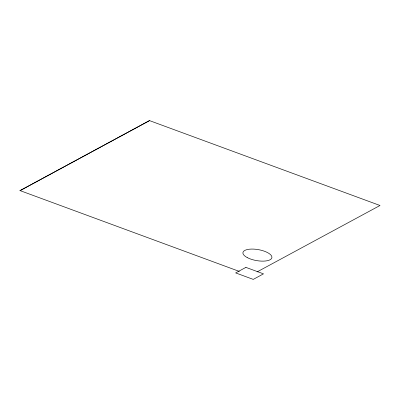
<?xml version="1.0" encoding="UTF-8"?>
<svg xmlns="http://www.w3.org/2000/svg" width="400" height="400" viewBox="0 0 400 400"><rect width="100%" height="100%" fill="white"/><g stroke="black" fill="none" stroke-linecap="round" stroke-linejoin="round"><path stroke-width="0.6" d="M149.51 120.61L20 190.645L149.51 120.61L380 205.49L257.085 271.905M20.01 190.585L239.345 271.42M245.905 267.375L235.66 272.91L253.25 279.39L263.495 273.855L245.905 267.375M247.29 257.61A14.695 5.55 10 0 0 271.475 258.615A14.695 5.55 10 0 0 253.5 249.1A14.695 5.55 10 0 0 247.29 257.61"/></g></svg>
